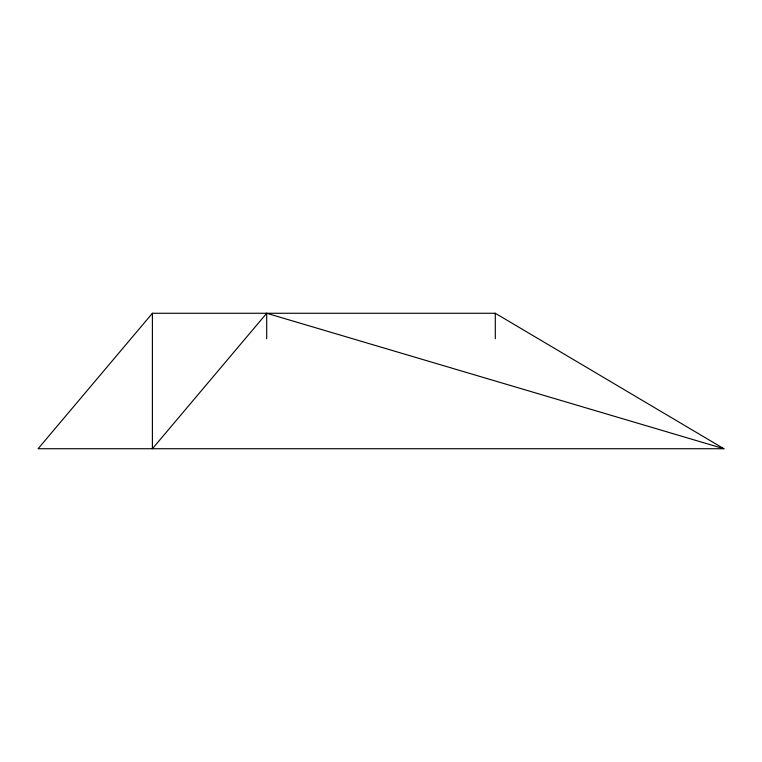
<?xml version="1.0" encoding="UTF-8"?>
<svg xmlns="http://www.w3.org/2000/svg" width="762" height="762" viewBox="0 0 762 762"><rect width="100%" height="100%" fill="white"/><g stroke="black" fill="none" stroke-linecap="round" stroke-linejoin="round"><path stroke-width="1.14" d="M152.4 313.268L38.1 448.732L723.9 448.732L495.3 313.268L152.4 313.268L152.4 448.732L266.7 313.268L723.9 448.732M495.3 313.268L495.3 338.671M266.7 313.268L266.7 338.671"/></g></svg>
